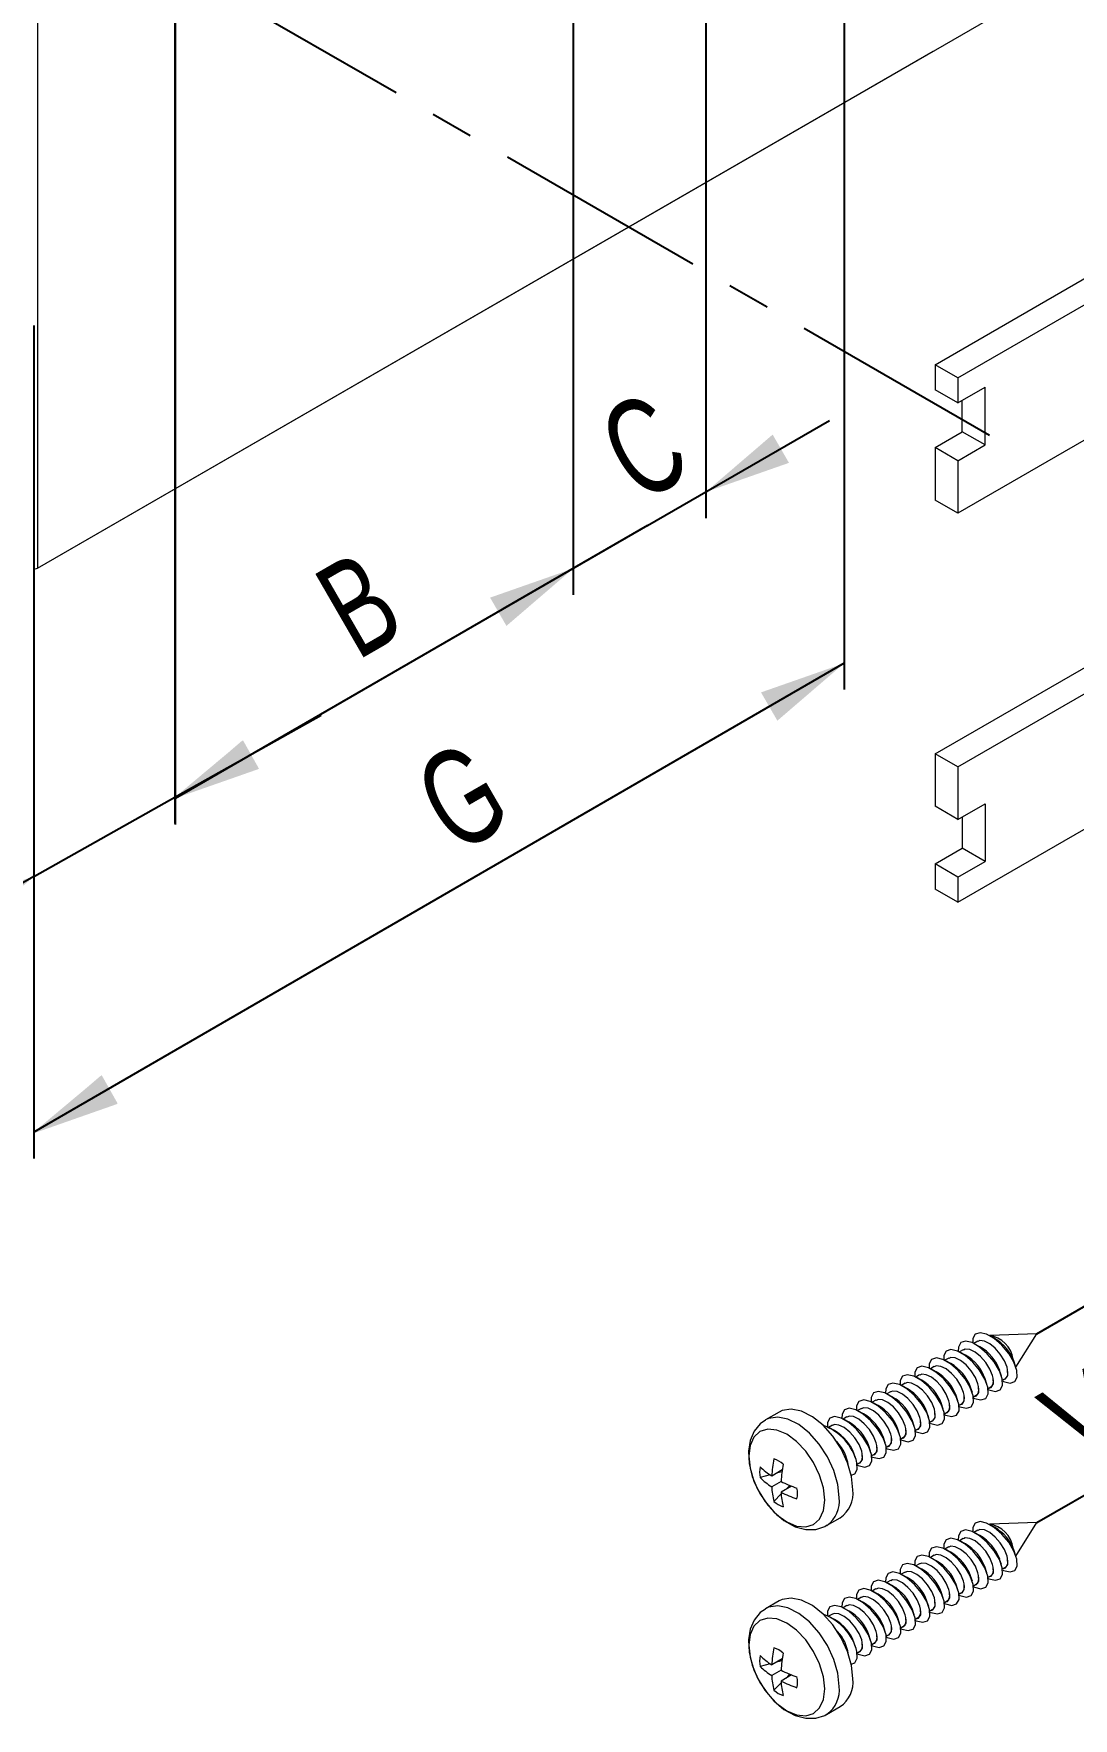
# Model space of a CAD drawing. Header units: millimetres. Extents: x 226 to 1066, y 456 to 1447.
# Drawn here: x 482.7 to 519.1, y 1285.2 to 1344.2 of the extents above; entities that cross this region are included whole.
import ezdxf

# ---------------------------------------------------------------- set-up
doc = ezdxf.new("R2010")
doc.units = ezdxf.units.MM
doc.linetypes.add('CENTER', pattern=[2, 1.25, -0.25, 0.25, -0.25])
doc.layers.add('nokta', color=140, linetype='Continuous')
doc.layers.add('SLD-0', color=179, linetype='Continuous')
doc.styles.add('SLDTEXTSTYLE0', font='TXT', dxfattribs={"width": 0.663, "bigfont": 'bigfont'})
doc.styles.get("Standard").update_dxf_attribs({"font": 'arial.ttf'})

# ---------------------------------------------------------------- blocks, each defined once
blk = doc.blocks.new('M.T.TİP-4D')
at = {"color": 0, "linetype": 'Continuous', "lineweight": 0}
for p, q in [((967.379, 1362.204), (967.379, 1325.459)), ((967.379, 1325.459), (1000.662, 1344.674))]:
    blk.add_line(p, q, dxfattribs=at)
at = {"color": 1}
for p, q in [((995.635, 1359.841), (995.635, 1321.214)), ((990.788, 1356.391), (990.788, 1327.213)), ((986.148, 1353.711), (986.148, 1324.535)), ((986.148, 1353.711), (986.148, 1324.534)), ((972.199, 1345.659), (972.199, 1316.522)), ((972.2, 1345.659), (972.2, 1316.482)), ((967.252, 1333.966), (967.252, 1304.829)), ((967.252, 1333.966), (967.252, 1304.789)), ((988.746, 1326.953), (995.119, 1330.632)), ((988.746, 1326.953), (972.2, 1317.401)), ((988.746, 1326.953), (983.694, 1324.036)), ((995.635, 1322.133), (967.252, 1305.708)), ((972.199, 1317.441), (977.316, 1320.318)), ((967.283, 1314.676), (972.199, 1317.441)), ((967.283, 1314.676), (957.347, 1309.089))]:
    blk.add_line(p, q, dxfattribs=at)
at = {"color": 1, "linetype": 'Continuous', "lineweight": 15}
for p, q in [((998.817, 1332.591), (1032.228, 1351.879)), ((999.612, 1332.132), (1033.023, 1351.42)), ((1027.932, 1343.741), (999.612, 1327.392)), ((998.817, 1318.959), (1027.136, 1335.308)), ((999.612, 1318.5), (1027.932, 1334.848)), ((999.612, 1332.132), (998.817, 1332.591)), ((998.817, 1332.591), (998.817, 1331.709)), ((999.612, 1313.76), (1033.023, 1333.047)), ((999.612, 1332.132), (999.612, 1331.25)), ((999.612, 1331.25), (998.817, 1331.709)), ((999.612, 1331.25), (1000.567, 1331.801)), ((999.771, 1330.239), (999.771, 1331.342)), ((1000.567, 1329.78), (1000.567, 1331.801)), ((998.817, 1329.688), (999.771, 1330.239)), ((1000.567, 1329.78), (999.771, 1330.239)), ((999.612, 1329.229), (998.817, 1329.688)), ((998.817, 1329.688), (998.817, 1327.851)), ((999.612, 1329.229), (1000.567, 1329.78)), ((999.612, 1329.229), (999.612, 1327.392)), ((999.612, 1327.392), (998.817, 1327.851)), ((998.817, 1318.959), (998.817, 1317.122)), ((999.612, 1318.5), (998.817, 1318.959)), ((999.612, 1318.5), (999.612, 1316.663)), ((999.612, 1316.663), (1000.567, 1317.214)), ((1000.567, 1317.214), (1000.567, 1315.193)), ((999.612, 1316.663), (998.817, 1317.122)), ((999.771, 1316.754), (999.771, 1315.652)), ((998.817, 1315.101), (999.771, 1315.652)), ((1000.567, 1315.193), (999.771, 1315.652)), ((999.612, 1314.642), (998.817, 1315.101)), ((998.817, 1315.101), (998.817, 1314.219)), ((999.612, 1314.642), (1000.567, 1315.193)), ((999.612, 1313.76), (998.817, 1314.219)), ((999.612, 1314.642), (999.612, 1313.76))]:
    blk.add_line(p, q, dxfattribs=at)
at = {"color": 7, "linetype": 'Continuous', "lineweight": 15}
blk.add_line((967.379, 1325.459), (998.753, 1343.571), dxfattribs=at)
at = {"color": 5, "linetype": 'Continuous', "lineweight": 15}
for p, q in [((1000.312, 1298.38), (1000.179, 1298.303)), ((1000.387, 1298.191), (1000.213, 1298.285)), ((1000.896, 1298.485), (1000.722, 1298.579)), ((1002.381, 1298.644), (1000.746, 1298.589)), ((1001.649, 1297.47), (1002.381, 1298.644)), ((999.293, 1297.792), (999.161, 1297.715)), ((999.368, 1297.603), (999.195, 1297.698)), ((999.803, 1298.086), (999.67, 1298.009)), ((999.878, 1297.897), (999.704, 1297.992)), ((998.275, 1297.204), (998.143, 1297.128)), ((998.35, 1297.015), (998.176, 1297.11)), ((998.784, 1297.498), (998.652, 1297.421)), ((998.859, 1297.309), (998.686, 1297.404)), ((1001.141, 1297.174), (1001.079, 1297.362)), ((1001.65, 1297.468), (1001.588, 1297.656)), ((997.257, 1296.616), (997.124, 1296.54)), ((997.332, 1296.427), (997.158, 1296.522)), ((997.766, 1296.91), (997.634, 1296.834)), ((997.841, 1296.721), (997.667, 1296.816)), ((1000.123, 1296.587), (1000.061, 1296.774)), ((1000.632, 1296.88), (1000.57, 1297.068)), ((1000.671, 1296.727), (1000.77, 1296.784)), ((1001.18, 1297.021), (1001.279, 1297.078)), ((993.357, 1295.903), (992.88, 1295.627)), ((996.239, 1296.028), (996.106, 1295.952)), ((996.314, 1295.84), (996.14, 1295.934)), ((996.748, 1296.322), (996.615, 1296.246)), ((996.823, 1296.134), (996.649, 1296.228)), ((999.105, 1295.999), (999.042, 1296.187)), ((999.614, 1296.293), (999.552, 1296.48)), ((999.652, 1296.139), (999.752, 1296.196)), ((1000.162, 1296.433), (1000.261, 1296.49)), ((995.22, 1295.441), (995.088, 1295.364)), ((995.295, 1295.252), (995.122, 1295.346)), ((995.73, 1295.734), (995.597, 1295.658)), ((995.805, 1295.546), (995.631, 1295.64)), ((998.086, 1295.411), (998.024, 1295.599)), ((998.125, 1295.257), (998.225, 1295.315)), ((998.595, 1295.705), (998.533, 1295.893)), ((998.634, 1295.551), (998.734, 1295.609)), ((999.143, 1295.845), (999.243, 1295.902)), ((997.068, 1294.823), (997.006, 1295.011)), ((997.107, 1294.669), (997.206, 1294.727)), ((997.577, 1295.117), (997.515, 1295.305)), ((997.616, 1294.963), (997.715, 1295.021)), ((995.773, 1294.065), (995.759, 1294.148)), ((996.05, 1294.235), (995.988, 1294.423)), ((996.089, 1294.082), (996.188, 1294.139)), ((996.559, 1294.529), (996.497, 1294.717)), ((996.598, 1294.376), (996.697, 1294.433)), ((993.047, 1293.7), (992.693, 1293.605)), ((993.465, 1293.876), (993.095, 1293.662)), ((993.423, 1293.473), (993.095, 1293.283)), ((993.173, 1292.774), (993.432, 1293.033)), ((993.793, 1293.308), (993.423, 1293.094)), ((995.017, 1291.925), (995.494, 1292.201)), ((1000.896, 1291.871), (1000.722, 1291.965)), ((1002.381, 1292.03), (1000.746, 1291.975)), ((1001.649, 1290.856), (1002.381, 1292.03)), ((999.803, 1291.472), (999.67, 1291.395)), ((999.878, 1291.283), (999.704, 1291.378)), ((1000.312, 1291.766), (1000.179, 1291.689)), ((1000.387, 1291.577), (1000.213, 1291.671)), ((998.784, 1290.884), (998.652, 1290.807)), ((998.859, 1290.695), (998.686, 1290.79)), ((999.293, 1291.178), (999.161, 1291.101)), ((999.368, 1290.989), (999.195, 1291.084)), ((1001.141, 1290.56), (1001.079, 1290.748)), ((1001.65, 1290.854), (1001.588, 1291.042)), ((997.257, 1290.002), (997.124, 1289.926)), ((997.766, 1290.296), (997.634, 1290.22)), ((997.841, 1290.107), (997.667, 1290.202)), ((998.275, 1290.59), (998.143, 1290.514)), ((998.35, 1290.401), (998.176, 1290.496)), ((1000.123, 1289.973), (1000.061, 1290.16)), ((1000.632, 1290.267), (1000.57, 1290.454)), ((1000.671, 1290.113), (1000.77, 1290.17)), ((1001.18, 1290.407), (1001.279, 1290.464)), ((996.239, 1289.414), (996.106, 1289.338)), ((996.748, 1289.708), (996.615, 1289.632)), ((996.823, 1289.52), (996.649, 1289.614)), ((997.332, 1289.813), (997.158, 1289.908)), ((999.105, 1289.385), (999.042, 1289.573)), ((999.614, 1289.679), (999.552, 1289.867)), ((999.652, 1289.525), (999.752, 1289.582)), ((1000.162, 1289.819), (1000.261, 1289.876)), ((993.357, 1289.289), (992.88, 1289.013)), ((995.22, 1288.827), (995.088, 1288.75)), ((995.73, 1289.121), (995.597, 1289.044)), ((995.805, 1288.932), (995.631, 1289.026)), ((996.314, 1289.226), (996.14, 1289.32)), ((998.086, 1288.797), (998.024, 1288.985)), ((998.595, 1289.091), (998.533, 1289.279)), ((998.634, 1288.937), (998.734, 1288.995)), ((999.143, 1289.231), (999.243, 1289.288)), ((995.295, 1288.638), (995.122, 1288.732)), ((997.068, 1288.209), (997.006, 1288.397)), ((997.577, 1288.503), (997.515, 1288.691)), ((997.616, 1288.349), (997.715, 1288.407)), ((998.125, 1288.643), (998.225, 1288.701)), ((996.05, 1287.621), (995.988, 1287.809)), ((996.559, 1287.915), (996.497, 1288.103)), ((996.598, 1287.762), (996.697, 1287.819)), ((997.107, 1288.055), (997.206, 1288.113)), ((993.047, 1287.086), (992.693, 1286.991)), ((993.465, 1287.262), (993.095, 1287.048)), ((995.773, 1287.451), (995.759, 1287.534)), ((996.089, 1287.468), (996.188, 1287.525)), ((993.423, 1286.859), (993.095, 1286.67)), ((993.793, 1286.694), (993.423, 1286.48)), ((993.173, 1286.16), (993.432, 1286.419)), ((995.017, 1285.311), (995.494, 1285.587))]:
    blk.add_line(p, q, dxfattribs=at)
at = {"color": 5, "linetype": 'Continuous', "lineweight": 15, "flags": 128}
for points in [[(1001.171, 1297.064), (1001.068, 1297.352), (1000.886, 1297.659), (1000.645, 1297.947), (1000.376, 1298.181), (1000.111, 1298.335), (999.882, 1298.388), (999.716, 1298.334), (999.633, 1298.181), (999.63, 1298.028)], [(1001.681, 1297.358), (1001.578, 1297.646), (1001.395, 1297.953), (1001.155, 1298.241), (1000.886, 1298.475), (1000.62, 1298.628), (1000.391, 1298.681), (1000.225, 1298.628), (1000.142, 1298.475), (1000.139, 1298.322)], [(1001.359, 1297.381), (1001.339, 1297.473), (1001.247, 1297.701), (1001.102, 1297.933), (1000.923, 1298.138), (1000.73, 1298.294), (1000.544, 1298.386), (1000.386, 1298.404), (1000.317, 1298.37)], [(1000.153, 1296.476), (1000.05, 1296.764), (999.868, 1297.071), (999.627, 1297.359), (999.358, 1297.594), (999.093, 1297.747), (998.863, 1297.8), (998.697, 1297.746), (998.615, 1297.593), (998.612, 1297.44)], [(1000.662, 1296.77), (1000.559, 1297.058), (1000.377, 1297.365), (1000.136, 1297.653), (999.867, 1297.888), (999.602, 1298.041), (999.373, 1298.094), (999.207, 1298.04), (999.124, 1297.887), (999.121, 1297.734)], [(1000.341, 1296.793), (1000.32, 1296.887), (1000.228, 1297.115), (1000.083, 1297.347), (999.903, 1297.552), (999.71, 1297.707), (999.525, 1297.798), (999.367, 1297.816), (999.299, 1297.782)], [(1000.85, 1297.087), (1000.829, 1297.18), (1000.737, 1297.409), (1000.592, 1297.64), (1000.412, 1297.846), (1000.219, 1298.001), (1000.034, 1298.092), (999.876, 1298.11), (999.808, 1298.076)], [(999.135, 1295.889), (999.032, 1296.177), (998.849, 1296.483), (998.609, 1296.771), (998.34, 1297.006), (998.075, 1297.159), (997.845, 1297.212), (997.679, 1297.159), (997.597, 1297.005), (997.594, 1296.853)], [(999.644, 1296.183), (999.541, 1296.471), (999.358, 1296.777), (999.118, 1297.065), (998.849, 1297.3), (998.584, 1297.453), (998.354, 1297.506), (998.188, 1297.452), (998.106, 1297.299), (998.103, 1297.147)], [(999.323, 1296.205), (999.302, 1296.299), (999.21, 1296.528), (999.065, 1296.759), (998.885, 1296.964), (998.692, 1297.12), (998.507, 1297.21), (998.348, 1297.228), (998.28, 1297.195)], [(999.832, 1296.499), (999.811, 1296.593), (999.719, 1296.821), (999.574, 1297.053), (999.394, 1297.258), (999.201, 1297.413), (999.016, 1297.504), (998.858, 1297.522), (998.789, 1297.489)], [(1000.701, 1296.744), (1000.778, 1296.768), (1000.859, 1296.887), (1000.85, 1297.087)], [(1001.185, 1296.982), (1001.214, 1296.97), (1001.443, 1296.916), (1001.609, 1296.97), (1001.691, 1297.123), (1001.681, 1297.358)], [(1001.21, 1297.038), (1001.287, 1297.062), (1001.368, 1297.181), (1001.359, 1297.381)], [(998.117, 1295.301), (998.014, 1295.589), (997.831, 1295.895), (997.591, 1296.183), (997.322, 1296.418), (997.056, 1296.571), (996.827, 1296.624), (996.661, 1296.571), (996.579, 1296.417), (996.576, 1296.265)], [(998.626, 1295.595), (998.523, 1295.883), (998.34, 1296.189), (998.1, 1296.477), (997.831, 1296.712), (997.566, 1296.865), (997.336, 1296.918), (997.17, 1296.865), (997.088, 1296.711), (997.085, 1296.559)], [(998.304, 1295.617), (998.283, 1295.711), (998.191, 1295.94), (998.046, 1296.171), (997.867, 1296.376), (997.674, 1296.532), (997.488, 1296.623), (997.33, 1296.64), (997.262, 1296.607)], [(998.813, 1295.911), (998.792, 1296.005), (998.7, 1296.234), (998.556, 1296.465), (998.376, 1296.67), (998.183, 1296.826), (997.997, 1296.917), (997.839, 1296.934), (997.771, 1296.901)], [(999.683, 1296.157), (999.76, 1296.18), (999.841, 1296.299), (999.832, 1296.499)], [(1000.167, 1296.394), (1000.195, 1296.382), (1000.425, 1296.329), (1000.591, 1296.382), (1000.673, 1296.535), (1000.662, 1296.77)], [(1000.192, 1296.45), (1000.269, 1296.474), (1000.35, 1296.593), (1000.341, 1296.793)], [(1000.676, 1296.688), (1000.704, 1296.676), (1000.934, 1296.623), (1001.1, 1296.676), (1001.182, 1296.829), (1001.171, 1297.064)], [(995.937, 1293.179), (995.89, 1293.641), (995.75, 1294.128), (995.527, 1294.61), (995.236, 1295.058), (994.893, 1295.442), (994.521, 1295.739), (994.142, 1295.93), (993.782, 1296.002), (993.462, 1295.953), (993.357, 1295.903)], [(997.099, 1294.713), (996.996, 1295.001), (996.813, 1295.308), (996.572, 1295.595), (996.303, 1295.83), (996.038, 1295.983), (995.809, 1296.036), (995.643, 1295.983), (995.56, 1295.83), (995.557, 1295.677)], [(997.608, 1295.007), (997.505, 1295.295), (997.322, 1295.601), (997.082, 1295.889), (996.813, 1296.124), (996.547, 1296.277), (996.318, 1296.33), (996.152, 1296.277), (996.069, 1296.123), (996.067, 1295.971)], [(997.286, 1295.029), (997.265, 1295.123), (997.173, 1295.352), (997.028, 1295.583), (996.849, 1295.788), (996.655, 1295.944), (996.47, 1296.035), (996.312, 1296.053), (996.244, 1296.019)], [(997.795, 1295.323), (997.774, 1295.417), (997.682, 1295.646), (997.537, 1295.877), (997.358, 1296.082), (997.164, 1296.238), (996.979, 1296.329), (996.821, 1296.347), (996.753, 1296.313)], [(998.665, 1295.569), (998.742, 1295.592), (998.823, 1295.711), (998.813, 1295.911)], [(999.149, 1295.806), (999.177, 1295.794), (999.407, 1295.741), (999.573, 1295.794), (999.655, 1295.948), (999.644, 1296.183)], [(999.174, 1295.863), (999.251, 1295.886), (999.332, 1296.005), (999.323, 1296.205)], [(999.658, 1296.1), (999.686, 1296.088), (999.916, 1296.035), (1000.082, 1296.088), (1000.164, 1296.242), (1000.153, 1296.476)], [(992.883, 1295.613), (992.697, 1295.495), (992.48, 1295.229), (992.343, 1294.909), (992.282, 1294.533), (992.303, 1294.105), (992.411, 1293.649), (992.599, 1293.199), (992.711, 1293.013)], [(995.46, 1292.904), (995.412, 1293.365), (995.273, 1293.852), (995.05, 1294.335), (994.758, 1294.782), (994.415, 1295.166), (994.043, 1295.463), (993.665, 1295.654), (993.305, 1295.727), (992.985, 1295.677), (992.878, 1295.626)], [(996.589, 1294.419), (996.486, 1294.707), (996.304, 1295.014), (996.063, 1295.302), (995.794, 1295.536), (995.529, 1295.689), (995.3, 1295.742), (995.134, 1295.689), (995.051, 1295.536), (995.048, 1295.383)], [(996.268, 1294.442), (996.247, 1294.535), (996.155, 1294.764), (996.01, 1294.995), (995.83, 1295.2), (995.637, 1295.356), (995.452, 1295.447), (995.294, 1295.465), (995.226, 1295.431)], [(996.777, 1294.735), (996.756, 1294.829), (996.664, 1295.058), (996.519, 1295.289), (996.339, 1295.494), (996.146, 1295.65), (995.961, 1295.741), (995.803, 1295.759), (995.735, 1295.725)], [(997.646, 1294.981), (997.723, 1295.004), (997.804, 1295.123), (997.795, 1295.323)], [(998.131, 1295.218), (998.159, 1295.206), (998.388, 1295.153), (998.554, 1295.206), (998.637, 1295.36), (998.626, 1295.595)], [(998.156, 1295.275), (998.232, 1295.298), (998.314, 1295.417), (998.304, 1295.617)], [(998.64, 1295.512), (998.668, 1295.5), (998.897, 1295.447), (999.063, 1295.5), (999.146, 1295.654), (999.135, 1295.889)], [(994.952, 1292.821), (994.906, 1293.244), (994.774, 1293.691), (994.562, 1294.131), (994.287, 1294.534), (993.967, 1294.872), (993.623, 1295.123), (993.279, 1295.269), (992.958, 1295.301), (992.683, 1295.216), (992.472, 1295.02), (992.339, 1294.726), (992.294, 1294.355), (992.339, 1293.932), (992.472, 1293.485), (992.683, 1293.046), (992.958, 1292.643), (993.279, 1292.304), (993.623, 1292.054), (993.967, 1291.907), (994.287, 1291.876), (994.562, 1291.961), (994.774, 1292.156), (994.906, 1292.45), (994.952, 1292.821)], [(996.628, 1294.393), (996.705, 1294.417), (996.786, 1294.536), (996.777, 1294.735)], [(997.112, 1294.631), (997.141, 1294.618), (997.37, 1294.565), (997.536, 1294.619), (997.619, 1294.772), (997.608, 1295.007)], [(997.137, 1294.687), (997.214, 1294.71), (997.295, 1294.83), (997.286, 1295.029)], [(997.621, 1294.925), (997.65, 1294.912), (997.879, 1294.859), (998.045, 1294.913), (998.128, 1295.066), (998.117, 1295.301)], [(996.094, 1294.043), (996.122, 1294.03), (996.352, 1293.977), (996.518, 1294.031), (996.6, 1294.184), (996.589, 1294.419)], [(996.119, 1294.099), (996.196, 1294.123), (996.277, 1294.242), (996.268, 1294.442)], [(996.603, 1294.337), (996.631, 1294.324), (996.861, 1294.271), (997.027, 1294.325), (997.109, 1294.478), (997.099, 1294.713)], [(993.467, 1293.812), (993.353, 1293.783), (993.262, 1293.758)], [(995.88, 1293.686), (996.009, 1293.737), (996.091, 1293.89), (996.08, 1294.125)], [(992.711, 1293.013), (992.854, 1292.778), (993.166, 1292.406), (993.524, 1292.102), (993.923, 1291.885), (994.289, 1291.788), (994.636, 1291.792), (994.954, 1291.891), (995.033, 1291.948)], [(993.59, 1293.191), (993.657, 1293.257), (993.739, 1293.341)], [(1001.171, 1290.45), (1001.068, 1290.738), (1000.886, 1291.045), (1000.645, 1291.333), (1000.376, 1291.567), (1000.111, 1291.721), (999.882, 1291.774), (999.716, 1291.72), (999.633, 1291.567), (999.63, 1291.414)], [(1001.681, 1290.744), (1001.578, 1291.032), (1001.395, 1291.339), (1001.155, 1291.627), (1000.886, 1291.861), (1000.62, 1292.014), (1000.391, 1292.068), (1000.225, 1292.014), (1000.142, 1291.861), (1000.139, 1291.708)], [(1001.359, 1290.767), (1001.339, 1290.859), (1001.247, 1291.087), (1001.102, 1291.319), (1000.923, 1291.524), (1000.73, 1291.68), (1000.544, 1291.772), (1000.386, 1291.79), (1000.317, 1291.756)], [(1000.153, 1289.862), (1000.05, 1290.15), (999.868, 1290.457), (999.627, 1290.745), (999.358, 1290.98), (999.093, 1291.133), (998.863, 1291.186), (998.697, 1291.132), (998.615, 1290.979), (998.612, 1290.827)], [(1000.662, 1290.156), (1000.559, 1290.444), (1000.377, 1290.751), (1000.136, 1291.039), (999.867, 1291.274), (999.602, 1291.427), (999.373, 1291.48), (999.207, 1291.426), (999.124, 1291.273), (999.121, 1291.12)], [(1000.341, 1290.179), (1000.32, 1290.273), (1000.228, 1290.501), (1000.083, 1290.733), (999.903, 1290.938), (999.71, 1291.093), (999.525, 1291.184), (999.367, 1291.202), (999.299, 1291.169)], [(1000.85, 1290.473), (1000.829, 1290.567), (1000.737, 1290.795), (1000.592, 1291.026), (1000.412, 1291.232), (1000.219, 1291.387), (1000.034, 1291.478), (999.876, 1291.496), (999.808, 1291.462)], [(999.135, 1289.275), (999.032, 1289.563), (998.849, 1289.869), (998.609, 1290.157), (998.34, 1290.392), (998.075, 1290.545), (997.845, 1290.598), (997.679, 1290.545), (997.597, 1290.391), (997.594, 1290.239)], [(999.644, 1289.569), (999.541, 1289.857), (999.358, 1290.163), (999.118, 1290.451), (998.849, 1290.686), (998.584, 1290.839), (998.354, 1290.892), (998.188, 1290.839), (998.106, 1290.685), (998.103, 1290.533)], [(999.323, 1289.591), (999.302, 1289.685), (999.21, 1289.914), (999.065, 1290.145), (998.885, 1290.35), (998.692, 1290.506), (998.507, 1290.596), (998.348, 1290.614), (998.28, 1290.581)], [(999.832, 1289.885), (999.811, 1289.979), (999.719, 1290.207), (999.574, 1290.439), (999.394, 1290.644), (999.201, 1290.8), (999.016, 1290.89), (998.858, 1290.908), (998.789, 1290.875)], [(1001.185, 1290.368), (1001.214, 1290.356), (1001.443, 1290.303), (1001.609, 1290.356), (1001.691, 1290.509), (1001.681, 1290.744)], [(1001.21, 1290.424), (1001.287, 1290.448), (1001.368, 1290.567), (1001.359, 1290.767)], [(998.117, 1288.687), (998.014, 1288.975), (997.831, 1289.281), (997.591, 1289.569), (997.322, 1289.804), (997.056, 1289.957), (996.827, 1290.01), (996.661, 1289.957), (996.579, 1289.803), (996.576, 1289.651)], [(998.626, 1288.981), (998.523, 1289.269), (998.34, 1289.575), (998.1, 1289.863), (997.831, 1290.098), (997.566, 1290.251), (997.336, 1290.304), (997.17, 1290.251), (997.088, 1290.097), (997.085, 1289.945)], [(998.304, 1289.003), (998.283, 1289.097), (998.191, 1289.326), (998.046, 1289.557), (997.867, 1289.762), (997.674, 1289.918), (997.488, 1290.009), (997.33, 1290.026), (997.262, 1289.993)], [(998.813, 1289.297), (998.792, 1289.391), (998.7, 1289.62), (998.556, 1289.851), (998.376, 1290.056), (998.183, 1290.212), (997.997, 1290.303), (997.839, 1290.32), (997.771, 1290.287)], [(1000.167, 1289.78), (1000.195, 1289.768), (1000.425, 1289.715), (1000.591, 1289.768), (1000.673, 1289.921), (1000.662, 1290.156)], [(1000.192, 1289.836), (1000.269, 1289.86), (1000.35, 1289.979), (1000.341, 1290.179)], [(1000.676, 1290.074), (1000.704, 1290.062), (1000.934, 1290.009), (1001.1, 1290.062), (1001.182, 1290.215), (1001.171, 1290.45)], [(1000.701, 1290.13), (1000.778, 1290.154), (1000.859, 1290.273), (1000.85, 1290.473)], [(997.099, 1288.099), (996.996, 1288.387), (996.813, 1288.694), (996.572, 1288.981), (996.303, 1289.216), (996.038, 1289.369), (995.809, 1289.422), (995.643, 1289.369), (995.56, 1289.216), (995.557, 1289.063)], [(997.608, 1288.393), (997.505, 1288.681), (997.322, 1288.987), (997.082, 1289.275), (996.813, 1289.51), (996.547, 1289.663), (996.318, 1289.716), (996.152, 1289.663), (996.069, 1289.51), (996.067, 1289.357)], [(997.286, 1288.415), (997.265, 1288.509), (997.173, 1288.738), (997.028, 1288.969), (996.849, 1289.174), (996.655, 1289.33), (996.47, 1289.421), (996.312, 1289.439), (996.244, 1289.405)], [(997.795, 1288.709), (997.774, 1288.803), (997.682, 1289.032), (997.537, 1289.263), (997.358, 1289.468), (997.164, 1289.624), (996.979, 1289.715), (996.821, 1289.733), (996.753, 1289.699)], [(999.149, 1289.192), (999.177, 1289.18), (999.407, 1289.127), (999.573, 1289.18), (999.655, 1289.334), (999.644, 1289.569)], [(999.174, 1289.249), (999.251, 1289.272), (999.332, 1289.391), (999.323, 1289.591)], [(999.658, 1289.486), (999.686, 1289.474), (999.916, 1289.421), (1000.082, 1289.474), (1000.164, 1289.628), (1000.153, 1289.862)], [(999.683, 1289.543), (999.76, 1289.566), (999.841, 1289.685), (999.832, 1289.885)], [(992.883, 1288.999), (992.697, 1288.881), (992.48, 1288.615), (992.343, 1288.295), (992.282, 1287.919), (992.303, 1287.491), (992.411, 1287.035), (992.599, 1286.585), (992.711, 1286.399)], [(995.46, 1286.29), (995.412, 1286.751), (995.273, 1287.238), (995.05, 1287.721), (994.758, 1288.168), (994.415, 1288.553), (994.043, 1288.849), (993.665, 1289.04), (993.305, 1289.113), (992.985, 1289.063), (992.878, 1289.012)], [(995.937, 1286.565), (995.89, 1287.027), (995.75, 1287.514), (995.527, 1287.996), (995.236, 1288.444), (994.893, 1288.828), (994.521, 1289.125), (994.142, 1289.316), (993.782, 1289.388), (993.462, 1289.339), (993.357, 1289.289)], [(996.589, 1287.805), (996.486, 1288.093), (996.304, 1288.4), (996.063, 1288.688), (995.794, 1288.922), (995.529, 1289.075), (995.3, 1289.128), (995.134, 1289.075), (995.051, 1288.922), (995.048, 1288.769)], [(996.268, 1287.828), (996.247, 1287.921), (996.155, 1288.15), (996.01, 1288.381), (995.83, 1288.586), (995.637, 1288.742), (995.452, 1288.833), (995.294, 1288.851), (995.226, 1288.817)], [(996.777, 1288.121), (996.756, 1288.215), (996.664, 1288.444), (996.519, 1288.675), (996.339, 1288.88), (996.146, 1289.036), (995.961, 1289.127), (995.803, 1289.145), (995.735, 1289.111)], [(998.131, 1288.604), (998.159, 1288.592), (998.388, 1288.539), (998.554, 1288.592), (998.637, 1288.746), (998.626, 1288.981)], [(998.156, 1288.661), (998.232, 1288.684), (998.314, 1288.803), (998.304, 1289.003)], [(998.64, 1288.898), (998.668, 1288.886), (998.897, 1288.833), (999.063, 1288.886), (999.146, 1289.04), (999.135, 1289.275)], [(998.665, 1288.955), (998.742, 1288.978), (998.823, 1289.097), (998.813, 1289.297)], [(994.952, 1286.207), (994.906, 1286.63), (994.774, 1287.077), (994.562, 1287.517), (994.287, 1287.92), (993.967, 1288.258), (993.623, 1288.509), (993.279, 1288.655), (992.958, 1288.687), (992.683, 1288.602), (992.472, 1288.406), (992.339, 1288.112), (992.294, 1287.741), (992.339, 1287.318), (992.472, 1286.871), (992.683, 1286.432), (992.958, 1286.029), (993.279, 1285.69), (993.623, 1285.44), (993.967, 1285.293), (994.287, 1285.262), (994.562, 1285.347), (994.774, 1285.542), (994.906, 1285.836), (994.952, 1286.207)], [(997.112, 1288.017), (997.141, 1288.004), (997.37, 1287.951), (997.536, 1288.005), (997.619, 1288.158), (997.608, 1288.393)], [(997.137, 1288.073), (997.214, 1288.096), (997.295, 1288.216), (997.286, 1288.415)], [(997.621, 1288.311), (997.65, 1288.298), (997.879, 1288.245), (998.045, 1288.299), (998.128, 1288.452), (998.117, 1288.687)], [(997.646, 1288.367), (997.723, 1288.39), (997.804, 1288.509), (997.795, 1288.709)], [(996.094, 1287.429), (996.122, 1287.417), (996.352, 1287.363), (996.518, 1287.417), (996.6, 1287.57), (996.589, 1287.805)], [(996.119, 1287.485), (996.196, 1287.509), (996.277, 1287.628), (996.268, 1287.828)], [(996.603, 1287.723), (996.631, 1287.71), (996.861, 1287.657), (997.027, 1287.711), (997.109, 1287.864), (997.099, 1288.099)], [(996.628, 1287.779), (996.705, 1287.803), (996.786, 1287.922), (996.777, 1288.121)], [(993.467, 1287.198), (993.353, 1287.169), (993.262, 1287.144)], [(995.88, 1287.072), (996.009, 1287.123), (996.091, 1287.276), (996.08, 1287.511)], [(993.59, 1286.577), (993.657, 1286.644), (993.739, 1286.727)], [(992.711, 1286.399), (992.854, 1286.164), (993.166, 1285.792), (993.524, 1285.488), (993.923, 1285.271), (994.289, 1285.174), (994.636, 1285.178), (994.954, 1285.277), (995.033, 1285.334)]]:
    blk.add_lwpolyline(points, dxfattribs=at)
at = {"color": 0, "linetype": 'Continuous', "lineweight": 0}
blk.add_arc((967.315, 1325.582), 0.138, 242.60967, 297.39033, dxfattribs=at)
at = {"color": 5, "linetype": 'Continuous', "lineweight": 15}
for centre, radius, start, end in [((1000.587, 1297.619), 0.975, 7.41513, 82.78611), ((1000.121, 1297.134), 1.557, 19.58713, 60.15927), ((999.104, 1296.547), 1.556, 19.56535, 60.18105), ((999.613, 1296.841), 1.556, 19.56535, 60.18105), ((998.086, 1295.96), 1.556, 19.56535, 60.18105), ((998.595, 1296.253), 1.556, 19.56535, 60.18105), ((997.068, 1295.372), 1.556, 19.56535, 60.18105), ((997.577, 1295.666), 1.556, 19.56535, 60.18105), ((996.049, 1294.784), 1.556, 19.56535, 60.18105), ((996.558, 1295.078), 1.556, 19.56535, 60.18105), ((994.262, 1293.673), 1.874, 13.95876, 70.08282), ((995.031, 1294.196), 1.556, 19.56535, 60.18105), ((995.54, 1294.49), 1.556, 19.56535, 60.18105), ((994.522, 1293.902), 1.556, 19.56535, 60.18105), ((994.422, 1293.882), 1.362, 11.23387, 49.03248), ((997.301, 1293.421), 4.213, 168.50252, 176.72578), ((992.907, 1293.423), 0.879, 47.57132, 72.43405), ((993.551, 1293.795), 0.879, 167.57064, 192.42936), ((994.521, 1295.857), 2.617, 225.68568, 236.98421), ((994.521, 1295.478), 2.617, 225.68568, 236.98421), ((997.629, 1293.232), 4.213, 168.50252, 176.72578), ((995.709, 1293.421), 2.618, 183.01855, 194.31645), ((995.317, 1297.236), 4.213, 243.27693, 251.4998), ((995.317, 1296.857), 4.213, 243.27693, 251.4998), ((996.037, 1293.232), 2.618, 183.01855, 194.31645), ((993.122, 1293.051), 0.879, 347.57064, 12.42936), ((994.916, 1293.052), 1.029, 304.20343, 7.10875), ((993.766, 1293.423), 0.879, 227.57132, 252.43405), ((994.433, 1292.778), 1.035, 305.35434, 6.99153), ((1000.587, 1291.005), 0.975, 7.41513, 82.78611), ((1000.121, 1290.52), 1.557, 19.58713, 60.15927), ((999.104, 1289.933), 1.556, 19.56535, 60.18105), ((999.613, 1290.227), 1.556, 19.56535, 60.18105), ((998.086, 1289.346), 1.556, 19.56535, 60.18105), ((998.595, 1289.639), 1.556, 19.56535, 60.18105), ((997.068, 1288.758), 1.556, 19.56535, 60.18105), ((997.577, 1289.052), 1.556, 19.56535, 60.18105), ((996.049, 1288.17), 1.556, 19.56535, 60.18105), ((996.558, 1288.464), 1.556, 19.56535, 60.18105), ((995.031, 1287.582), 1.556, 19.56535, 60.18105), ((995.54, 1287.876), 1.556, 19.56535, 60.18105), ((994.262, 1287.059), 1.874, 13.95876, 70.08282), ((994.522, 1287.288), 1.556, 19.56535, 60.18105), ((994.422, 1287.268), 1.362, 11.23387, 49.03248), ((997.301, 1286.807), 4.213, 168.50252, 176.72578), ((992.907, 1286.809), 0.879, 47.57132, 72.43405), ((993.551, 1287.181), 0.879, 167.57064, 192.42936), ((994.521, 1289.243), 2.617, 225.68568, 236.98421), ((997.629, 1286.618), 4.213, 168.50252, 176.72578), ((994.521, 1288.864), 2.617, 225.68568, 236.98421), ((995.709, 1286.807), 2.618, 183.01855, 194.31645), ((995.317, 1290.622), 4.213, 243.27693, 251.4998), ((995.317, 1290.243), 4.213, 243.27693, 251.4998), ((996.037, 1286.618), 2.618, 183.01855, 194.31645), ((993.122, 1286.437), 0.879, 347.57064, 12.42936), ((994.916, 1286.438), 1.029, 304.20343, 7.10875), ((993.766, 1286.809), 0.879, 227.57132, 252.43405), ((994.433, 1286.164), 1.035, 305.35434, 6.99153)]:
    blk.add_arc(centre, radius, start, end, dxfattribs=at)
for centre, start_param in [((1000.277, 1297.43), 3.071132), ((1000.786, 1297.724), 3.071132), ((999.259, 1296.842), 3.071132), ((999.768, 1297.136), 3.071132), ((998.241, 1296.254), 3.071132), ((998.75, 1296.548), 3.071132), ((997.223, 1295.666), 3.071132), ((997.732, 1295.96), 3.071132), ((996.204, 1295.079), 3.071132), ((996.714, 1295.372), 3.071132), ((995.186, 1294.491), 3.705495), ((995.695, 1294.785), 3.071132), ((1000.786, 1291.11), 3.071132), ((999.768, 1290.522), 3.071132), ((1000.277, 1290.816), 3.071132), ((998.75, 1289.934), 3.071132), ((999.259, 1290.228), 3.071132), ((997.732, 1289.346), 3.071132), ((998.241, 1289.64), 3.071132), ((996.714, 1288.758), 3.071132), ((997.223, 1289.052), 3.071132), ((995.695, 1288.171), 3.071132), ((996.204, 1288.465), 3.071132), ((995.186, 1287.877), 3.705495)]:
    blk.add_ellipse(centre, major_axis=(-0.514, 0.631), ratio=0.439273, start_param=start_param, end_param=3.831945, dxfattribs=at)
at = {"color": 1}
for points in [[(990.788, 1328.132), (993.701, 1329.153), (993.129, 1330.143)], [(986.148, 1325.453), (983.235, 1324.432), (983.807, 1323.442)], [(986.148, 1325.453), (983.235, 1324.431), (983.807, 1323.441)], [(995.635, 1322.133), (992.722, 1321.112), (993.294, 1320.122)], [(995.635, 1322.133), (992.722, 1321.111), (993.294, 1320.121)], [(972.199, 1317.441), (975.14, 1318.439), (974.58, 1319.435)], [(972.2, 1317.401), (975.112, 1318.422), (974.541, 1319.412)], [(967.283, 1314.676), (964.342, 1313.678), (964.902, 1312.682)], [(967.252, 1305.708), (970.193, 1306.706), (969.633, 1307.703)], [(967.253, 1305.668), (970.165, 1306.69), (969.594, 1307.68)]]:
    blk.add_solid(points, dxfattribs=at)
at = {"layer": 'SLD-0', "color": 3, "linetype": 'CENTER', "ltscale": 6}
for p, q in [((1000.726, 1330.11), (972.168, 1346.596)), ((1002.381, 1298.644), (1026.898, 1312.797)), ((1002.381, 1292.03), (1026.898, 1306.183))]:
    blk.add_line(p, q, dxfattribs=at)
at = {"color": 1, "char_height": 3.375, "attachment_point": 1, "rotation": 29.99731, "style": 'SLDTEXTSTYLE0'}
for s, insert in [('{\\fArial|b0|i0|c0|p34;C}', (986.789, 1330.621)), ('{\\fArial|b0|i0|c0|p34;B}', (976.893, 1325.134)), ('{\\fArial|b0|i0|c0|p34;G}', (980.352, 1318.318))]:
    blk.add_mtext(s, dxfattribs=dict(at, insert=insert))

msp = doc.modelspace()

# ---------------------------------------------------------------- block references
msp.add_blockref('M.T.TİP-4D', (-484.572, 0))

# ---------------------------------------------------------------- texts
at = {"layer": 'nokta', "insert": (512.804, 1293.571), "char_height": 2.5, "width": 25.30173, "attachment_point": 1, "rotation": 30.14341}
msp.add_mtext('{\\pxqc;\\fArial|b0|i0|c162|p34;V2 48 25}', dxfattribs=at)

doc.saveas('drawing.dxf')
